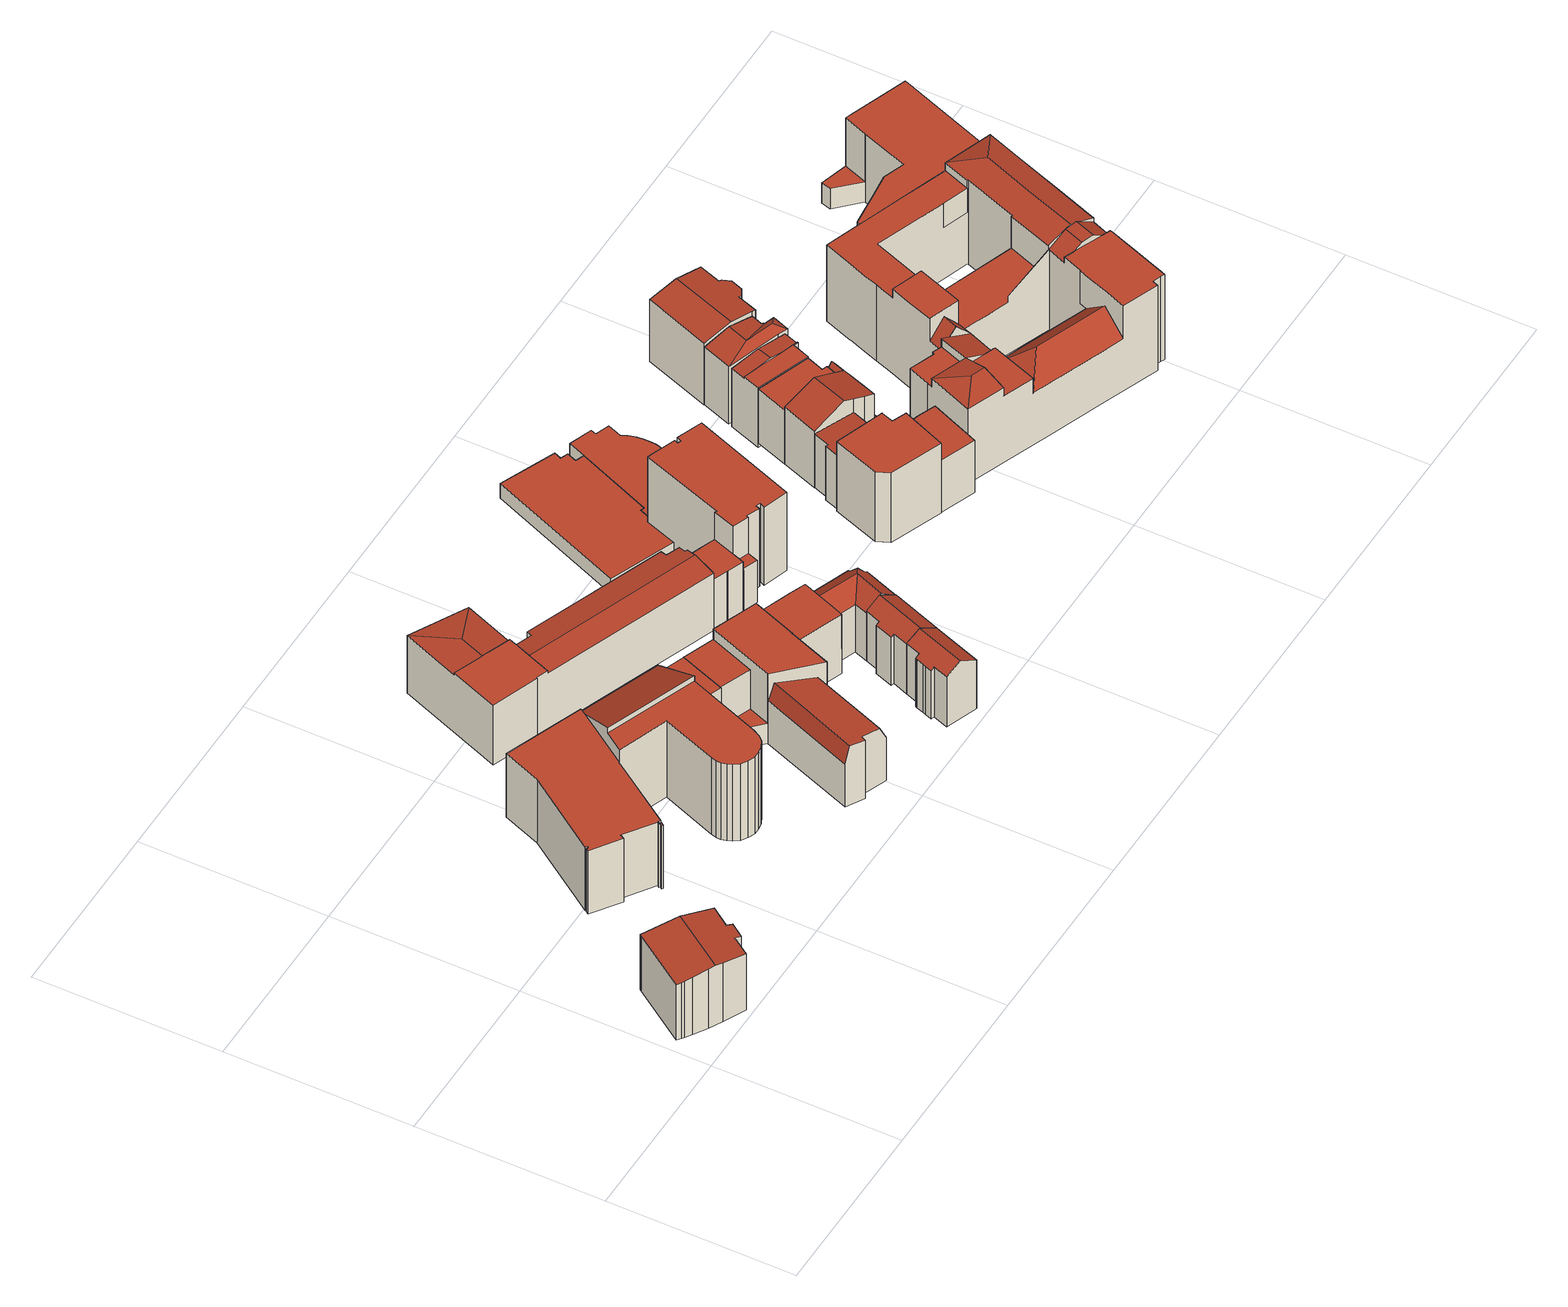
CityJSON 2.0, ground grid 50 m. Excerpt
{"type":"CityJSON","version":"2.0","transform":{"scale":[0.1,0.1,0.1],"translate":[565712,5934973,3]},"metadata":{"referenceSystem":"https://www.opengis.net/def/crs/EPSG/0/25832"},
"CityObjects":{
"building1":{"type":"Building","attributes":{"Gemeindeschluessel":"02000000","Geometrietyp2DReferenz":"3000","function":"31001_2010","roofType":"3100","measuredHeight":19.31,"storeysAboveGround":3},"geometry":[{"type":"MultiSurface","lod":"2","boundaries":[[[0,1,2,3]],[[4,5,6,7]],[[7,6,8,9]],[[9,8,10,11]],[[11,10,12,13]],[[13,12,14,15]],[[16,17,18,19]],[[19,18,20,21]],[[21,20,22,23]],[[23,22,24,25]],[[4,7,9,11,13,15,16,19,21,23,25,0,3,26]],[[1,0,25,24]],[[5,4,26,27]],[[28,17,16,15,14]],[[26,3,2,29,27]],[[28,14,12,10,8,6,5,27,29]],[[28,29,2,1,24,22,20,18,17]]],"semantics":{"surfaces":[{"type":"WallSurface"},{"type":"GroundSurface"},{"type":"RoofSurface"}],"values":[0,0,0,0,0,0,0,0,0,0,1,0,0,0,0,2,2]}}]},
"building2":{"type":"Building","attributes":{"Gemeindeschluessel":"02000000","Geometrietyp2DReferenz":"3000","function":"31001_2010","roofType":"1000","measuredHeight":26.19,"storeysAboveGround":7},"geometry":[{"type":"MultiSurface","lod":"2","boundaries":[[[30,31,32,33]],[[34,35,36,37]],[[37,36,38,39]],[[39,38,40,41]],[[41,40,42,43]],[[44,45,46,47]],[[47,46,48,49]],[[49,48,50,51]],[[52,53,54,55]],[[55,54,56,57]],[[57,56,58,59]],[[59,58,60,61]],[[62,63,64]],[[65,66,67,68]],[[68,67,69,70]],[[71,72,73,74]],[[74,73,75,76]],[[76,75,77,78]],[[78,77,79,80]],[[81,82,66,65]],[[32,83,84,33]],[[85,31,30,86]],[[87,88,89,90]],[[91,92,93,94]],[[94,93,95,96]],[[96,95,97,98]],[[99,69,67,66,82,97,95,93,92,79,77,75,73,72,100,101,102]],[[103,104,43,42]],[[63,62,83,32,31,85,105,106]],[[107,71,74,76,78,80,91,94,96,98,81,65,68,70,108,109,44,47,49,51,87,90,52,55,57,59,61,34,37,39,41,43,104,105,85,86]],[[60,58,56,54,53,89,88,50,48,46,45,110,111,64,63,106,103,42,40,38,36,35]],[[110,45,44,109]],[[109,108,99,102,111,110]],[[71,107,112,113,100,72]],[[107,86,30,33,84,112]],[[81,98,97,82]],[[91,80,79,92]],[[108,70,69,99]],[[114,101,100,113]],[[64,111,102,101,114]],[[103,106,105,104]],[[89,53,52,90]],[[50,88,87,51]],[[60,35,34,61]],[[114,113,112,84,83,62,64]]],"semantics":{"surfaces":[{"type":"RoofSurface"},{"type":"WallSurface"},{"type":"GroundSurface"}],"values":[0,1,1,1,1,1,1,1,1,1,1,1,1,1,1,1,1,1,1,1,1,1,1,1,1,1,0,1,1,2,0,1,1,1,1,1,1,1,1,1,1,1,1,1,0]}}]},
"building3":{"type":"Building","attributes":{"Gemeindeschluessel":"02000000","Geometrietyp2DReferenz":"3000","function":"31001_2010","roofType":"1000","measuredHeight":22.48,"storeysAboveGround":5},"geometry":[{"type":"MultiSurface","lod":"2","boundaries":[[[115,116,117,118]],[[119,120,121,122,116,115]],[[123,124,125,126,127,128]],[[129,130,31,131,132,133]],[[134,135,122,121]],[[136,137,138,139,140,141]],[[142,120,119,143]],[[144,127,126,145]],[[146,128,127,144]],[[147,31,130,148]],[[148,130,129,149]],[[124,132,131,125]],[[136,150,151,137]],[[152,141,140,153]],[[153,140,139,154]],[[154,139,138,155]],[[156,157,142,143,158,159,146,144,145,147,148,149,152,153,154,155]],[[152,149,129,133,160,150,136,141]],[[146,159,161,123,128]],[[162,135,134,157,156,163]],[[164,117,116,122,135,162]],[[156,155,138,137,151,163]],[[160,133,132,124,123,161]],[[147,145,126,125,131,31]],[[142,157,134,121,120]],[[158,143,119,115,118]],[[159,158,118,117,164,161]],[[160,161,164,162,163,151,150]]],"semantics":{"surfaces":[{"type":"RoofSurface"},{"type":"WallSurface"},{"type":"GroundSurface"}],"values":[0,0,0,0,0,0,1,1,1,1,1,1,1,1,1,1,2,1,1,1,1,1,1,1,1,1,1,0]}}]},
"building4":{"type":"Building","attributes":{"Gemeindeschluessel":"02000000","Geometrietyp2DReferenz":"3000","function":"31001_2010","roofType":"3100","measuredHeight":19.5,"storeysAboveGround":6},"geometry":[{"type":"MultiSurface","lod":"2","boundaries":[[[165,166,167,168,169,170,171,172,173,174,175,176]],[[170,177,178,179,180]],[[179,178,181]],[[169,182,181,178,177]],[[183,184,185,186,176,187]],[[185,188,189,190,191,192,193,194,195,165,186]],[[180,171,170]],[[169,168,182]],[[195,166,165]],[[176,175,187]],[[196,174,173,197]],[[197,173,172,198]],[[199,184,183,200]],[[201,194,193,202]],[[202,193,192,203]],[[203,192,191,204]],[[204,191,190,205]],[[205,190,189,206]],[[206,189,188,207]],[[199,200,196,197,198,208,209,210,201,202,203,204,205,206,207]],[[209,208,179,181]],[[199,207,188,185,184]],[[165,176,186]],[[170,169,177]],[[196,200,183,187,175,174]],[[201,210,167,166,195,194]],[[210,209,181,182,168,167]],[[208,198,172,171,180,179]]],"semantics":{"surfaces":[{"type":"RoofSurface"},{"type":"WallSurface"},{"type":"GroundSurface"}],"values":[0,0,0,0,0,0,1,1,1,1,1,1,1,1,1,1,1,1,1,2,1,1,1,1,1,1,1,1]}}]},
"building5":{"type":"Building","attributes":{"Gemeindeschluessel":"02000000","Geometrietyp2DReferenz":"3000","function":"31001_1120","roofType":"3100","measuredHeight":18.75,"storeysAboveGround":4},"geometry":[{"type":"MultiSurface","lod":"2","boundaries":[[[211,212,213,214,215,216,217,218,219,220,221]],[[222,212,211,223]],[[224,221,220,225]],[[225,220,219,226]],[[226,219,218,227]],[[227,218,217,228]],[[228,217,216,229]],[[229,216,215,230]],[[230,215,214,231]],[[231,214,213,232]],[[233,222,223,234]],[[234,223,211,221,224]],[[232,213,212,222,233]],[[232,233,234,224,225,226,227,228,229,230,231]]],"semantics":{"surfaces":[{"type":"RoofSurface"},{"type":"WallSurface"},{"type":"GroundSurface"}],"values":[0,0,1,1,1,1,1,1,1,1,1,1,1,2]}}]},
"building6":{"type":"Building","attributes":{"Gemeindeschluessel":"02000000","Geometrietyp2DReferenz":"3000","function":"31001_1100","roofType":"3100","measuredHeight":18.73,"storeysAboveGround":4},"geometry":[{"type":"MultiSurface","lod":"2","boundaries":[[[235,236,237,238,239,240,241,242]],[[222,243,236,235]],[[232,242,241,244]],[[244,241,240,245]],[[245,240,239,246]],[[246,239,238,247]],[[247,238,237,248]],[[249,243,222,233]],[[233,222,235,242,232]],[[248,237,236,243,249]],[[248,249,233,232,244,245,246,247]]],"semantics":{"surfaces":[{"type":"RoofSurface"},{"type":"WallSurface"},{"type":"GroundSurface"}],"values":[0,0,1,1,1,1,1,1,1,1,2]}}]},
"building7":{"type":"Building","attributes":{"Gemeindeschluessel":"02000000","Geometrietyp2DReferenz":"3000","function":"31001_1100","roofType":"3100","measuredHeight":18.78,"storeysAboveGround":4},"geometry":[{"type":"MultiSurface","lod":"2","boundaries":[[[250,251,252,253]],[[253,252,254,255]],[[256,257,258,259]],[[260,261,262,263,264]],[[249,248,260,264,265,250,253,255,256,259]],[[266,263,262,267]],[[263,266,268,265,264]],[[269,249,259,258]],[[256,255,254,270,257]],[[248,249,269,271,272]],[[261,260,248,272]],[[251,250,265,268]],[[271,269,258,257,270,267]],[[271,267,262,261,272]],[[251,268,266,267,270,254,252]]],"semantics":{"surfaces":[{"type":"WallSurface"},{"type":"GroundSurface"},{"type":"RoofSurface"}],"values":[0,0,0,0,1,2,0,0,0,0,0,0,2,2,2]}}]},
"building8":{"type":"Building","attributes":{"Gemeindeschluessel":"02000000","Geometrietyp2DReferenz":"3000","function":"31001_2010","roofType":"1000","measuredHeight":25.17,"storeysAboveGround":8},"geometry":[{"type":"MultiSurface","lod":"2","boundaries":[[[273,274,275,276,277,278]],[[277,279,280,278]],[[281,282,283,284]],[[284,283,285,286]],[[286,285,287,288]],[[289,290,291,292]],[[293,275,274,294]],[[294,274,273,295]],[[279,296,297,298]],[[299,297,300,301]],[[276,302,296,279,277]],[[303,304,305,306]],[[307,308,309,310]],[[310,309,311,312]],[[312,311,313,314]],[[314,313,315,316]],[[317,318,319,320]],[[320,319,321,322]],[[322,321,323,324]],[[325,326,327,328]],[[328,327,329,330]],[[330,329,290,289]],[[315,313,311,309,308,331,323,321,319,318,305,304,300,297,296,302,332]],[[287,285,283,282,280,279,298,291,290,329,327,326,333]],[[307,310,312,314,316,334,293,294,295,281,284,286,288,335,325,328,330,289,292,299,301,303,306,317,320,322,324,336]],[[303,301,300,304]],[[325,335,333,326]],[[336,324,323,331]],[[307,336,331,308]],[[317,306,305,318]],[[334,316,315,332]],[[293,334,332,302,276,275]],[[299,292,291,298,297]],[[335,288,287,333]],[[281,295,273,278,280,282]]],"semantics":{"surfaces":[{"type":"RoofSurface"},{"type":"WallSurface"},{"type":"GroundSurface"}],"values":[0,1,1,1,1,1,1,1,1,1,1,1,1,1,1,1,1,1,1,1,1,1,0,0,2,1,1,1,1,1,1,1,1,1,1]}}]},
"building9":{"type":"Building","attributes":{"Gemeindeschluessel":"02000000","Geometrietyp2DReferenz":"3000","function":"31001_2010","roofType":"1000","measuredHeight":4.64,"storeysAboveGround":2},"geometry":[{"type":"MultiSurface","lod":"2","boundaries":[[[337,338,339,340]],[[340,339,341,342]],[[342,341,343,344]],[[344,343,345,346]],[[346,345,347,348]],[[348,347,349,350]],[[350,349,351,352]],[[352,351,353,354]],[[354,353,355,356]],[[356,355,357,358]],[[338,337,359,360]],[[360,359,358,357]],[[358,359,337,340,342,344,346,348,350,352,354,356]],[[360,357,355,353,351,349,347,345,343,341,339,338]]],"semantics":{"surfaces":[{"type":"WallSurface"},{"type":"GroundSurface"},{"type":"RoofSurface"}],"values":[0,0,0,0,0,0,0,0,0,0,0,0,1,2]}}]},
"building10":{"type":"Building","attributes":{"Gemeindeschluessel":"02000000","Geometrietyp2DReferenz":"3000","function":"31001_2010","roofType":"1000","measuredHeight":5.03,"storeysAboveGround":2},"geometry":[{"type":"MultiSurface","lod":"2","boundaries":[[[361,351,349,362]],[[362,349,347,363]],[[363,347,345,364]],[[364,345,365,366]],[[367,368,369,370]],[[371,372,373,374]],[[374,373,375,376]],[[376,375,377,378]],[[378,377,379,380]],[[380,379,381,382]],[[382,381,383,384]],[[384,383,351,361]],[[385,386,387,388]],[[388,387,389,390]],[[390,389,391,392]],[[392,391,393,394]],[[394,393,395,396]],[[396,395,397,398]],[[398,397,399,400]],[[400,399,401,402]],[[402,401,403,404]],[[404,403,405,406]],[[406,405,407,408]],[[407,405,403,401,399,397,395,393,391,389,387,386,369,368,409,410,411,365,345,347,349,351,383,381,379,377,375,373,372]],[[371,374,376,378,380,382,384,361,362,363,364,366,412,413,414,367,370,385,388,390,392,394,396,398,400,402,404,406,408]],[[371,408,407,372]],[[385,370,369,386]],[[367,414,409,368]],[[414,413,410,409]],[[413,412,411,410]],[[412,366,365,411]]],"semantics":{"surfaces":[{"type":"WallSurface"},{"type":"RoofSurface"},{"type":"GroundSurface"}],"values":[0,0,0,0,0,0,0,0,0,0,0,0,0,0,0,0,0,0,0,0,0,0,0,1,2,0,0,0,0,0,0]}}]},
"building11":{"type":"Building","attributes":{"Gemeindeschluessel":"02000000","Geometrietyp2DReferenz":"3000","function":"31001_1010","roofType":"1000","measuredHeight":22.43,"storeysAboveGround":4},"geometry":[{"type":"MultiSurface","lod":"2","boundaries":[[[415,416,417,418,419,420,421,422]],[[423,424,425,426,427,428,429,430]],[[430,429,416,415]],[[429,428,417,416]],[[428,427,418,417]],[[427,426,419,418]],[[426,425,420,419]],[[425,424,421,420]],[[424,423,422,421]],[[423,430,415,422]]],"semantics":{"surfaces":[{"type":"GroundSurface"},{"type":"RoofSurface"},{"type":"WallSurface"}],"values":[0,1,2,2,2,2,2,2,2,2]}}]},
"building12":{"type":"Building","attributes":{"Gemeindeschluessel":"02000000","Geometrietyp2DReferenz":"3000","function":"31001_1010","roofType":"1000","measuredHeight":17.38,"storeysAboveGround":4},"geometry":[{"type":"MultiSurface","lod":"2","boundaries":[[[431,432,433,434,435,436,437,438,439,440,441,442]],[[443,444,445,446,447,448,449,450,451,452,453,454]],[[443,442,441,444]],[[444,441,440,445]],[[445,440,439,446]],[[446,439,438,447]],[[447,438,437,448]],[[448,437,436,449]],[[449,436,435,450]],[[450,435,434,451]],[[451,434,433,452]],[[452,433,432,453]],[[453,432,431,454]],[[454,431,442,443]]],"semantics":{"surfaces":[{"type":"RoofSurface"},{"type":"GroundSurface"},{"type":"WallSurface"}],"values":[0,1,2,2,2,2,2,2,2,2,2,2,2,2]}}]},
"building13":{"type":"Building","attributes":{"Gemeindeschluessel":"02000000","Geometrietyp2DReferenz":"3000","function":"31001_2010","roofType":"1000","measuredHeight":16.8,"storeysAboveGround":3},"geometry":[{"type":"MultiSurface","lod":"2","boundaries":[[[455,456,457,458,459,460,461,462]],[[461,463,464,462]],[[465,460,459,466]],[[466,459,458,467]],[[467,458,457,468]],[[468,457,456,469]],[[469,456,455,470]],[[470,455,462,464,471,472]],[[473,474,475,465,466,467,468,469,470,472]],[[465,475,476,463,461,460]],[[477,473,472,471]],[[476,475,474,478]],[[478,474,473,477]],[[478,477,471,464,463,476]]],"semantics":{"surfaces":[{"type":"RoofSurface"},{"type":"WallSurface"},{"type":"GroundSurface"}],"values":[0,1,1,1,1,1,1,1,2,1,1,1,1,0]}}]},
"building14":{"type":"Building","attributes":{"Gemeindeschluessel":"02000000","Geometrietyp2DReferenz":"3000","function":"31001_1010","roofType":"3100","measuredHeight":22.09,"storeysAboveGround":4},"geometry":[{"type":"MultiSurface","lod":"2","boundaries":[[[479,480,481,482]],[[483,484,485,486]],[[486,485,487,488]],[[488,487,489,490]],[[481,491,492,482]],[[493,494,495,496]],[[496,495,497,498]],[[499,480,479,500]],[[501,483,486,488,490,502,503,493,496,498,504,499,500]],[[505,506,507,508]],[[492,491,497,495,494,505,508,489,487,485,484]],[[507,506,503,502]],[[501,500,479,482,492]],[[499,504,491,481,480]],[[497,491,504,498]],[[492,484,483,501]],[[493,503,506,505,494]],[[502,490,489,508,507]]],"semantics":{"surfaces":[{"type":"RoofSurface"},{"type":"WallSurface"},{"type":"GroundSurface"}],"values":[0,1,1,1,1,1,1,1,2,0,0,1,1,1,1,1,1,1]}}]},
"building15":{"type":"Building","attributes":{"Gemeindeschluessel":"02000000","Geometrietyp2DReferenz":"3000","function":"31001_1010","roofType":"1000","measuredHeight":18.14,"storeysAboveGround":3},"geometry":[{"type":"MultiSurface","lod":"2","boundaries":[[[509,510,511,512]],[[513,514,515,510,509]],[[511,516,517,512]],[[496,517,518,493]],[[493,518,519,503]],[[520,521,522,523]],[[523,522,524,525]],[[525,524,526,527]],[[527,526,528,529]],[[530,515,514,531]],[[531,514,513,498]],[[496,493,503,520,523,525,527,529,532,530,531,498]],[[530,532,516,511,510,515]],[[496,498,513,509,512,517]],[[516,532,529,528]],[[521,520,503,519]],[[521,519,518,517,516,528,526,524,522]]],"semantics":{"surfaces":[{"type":"RoofSurface"},{"type":"WallSurface"},{"type":"GroundSurface"}],"values":[0,0,1,1,1,1,1,1,1,1,1,2,1,1,1,1,0]}}]},
"building16":{"type":"Building","attributes":{"Gemeindeschluessel":"02000000","Geometrietyp2DReferenz":"3000","function":"31001_1010","roofType":"1000","measuredHeight":19.62,"storeysAboveGround":3},"geometry":[{"type":"MultiSurface","lod":"2","boundaries":[[[533,534,535,536,537,538,539,540,541,542]],[[533,543,544,545,546]],[[542,547,548,549,544,543]],[[550,551,552,553]],[[554,555,550,553]],[[555,556,551,550]],[[557,554,553,558]],[[546,534,533]],[[542,541,547]],[[559,539,538,560]],[[560,538,537,561]],[[561,537,536,562]],[[562,536,535,563]],[[564,559,560,561,562,563,565,566,567]],[[567,566,549,548,552,551,556]],[[564,567,556,555,554,557]],[[533,542,543]],[[566,565,545,544,549]],[[559,564,557,558,540,539]],[[558,553,552,548,547,541,540]],[[565,563,535,534,546,545]]],"semantics":{"surfaces":[{"type":"RoofSurface"},{"type":"WallSurface"},{"type":"GroundSurface"}],"values":[0,0,0,0,0,0,0,1,1,1,1,1,1,2,1,1,1,1,1,1,1]}}]},
"building17":{"type":"Building","attributes":{"Gemeindeschluessel":"02000000","Geometrietyp2DReferenz":"3000","function":"31001_1010","roofType":"3100","measuredHeight":20.22,"storeysAboveGround":3},"geometry":[{"type":"MultiSurface","lod":"2","boundaries":[[[568,569,570]],[[571,572,573,574]],[[574,573,575,576]],[[577,568,578,579]],[[580,569,568,577]],[[581,582,571,574,576,583,580,577,579]],[[584,585,581,579,578]],[[586,583,576,575]],[[569,580,583,586]],[[571,582,587,588,572]],[[587,582,581,585]],[[570,569,586,589]],[[589,586,575,573,572,588]],[[570,589,584,578,568]],[[589,588,587,585,584]]],"semantics":{"surfaces":[{"type":"RoofSurface"},{"type":"WallSurface"},{"type":"GroundSurface"}],"values":[0,1,1,1,1,2,1,1,1,1,1,0,0,0,0]}}]},
"building18":{"type":"Building","attributes":{"Gemeindeschluessel":"02000000","Geometrietyp2DReferenz":"3000","function":"31001_1010","roofType":"3100","measuredHeight":21.32,"storeysAboveGround":3},"geometry":[{"type":"MultiSurface","lod":"2","boundaries":[[[590,591,592,593]],[[594,593,592,595]],[[596,597,598,599]],[[599,598,600,601]],[[602,603,604,605]],[[605,604,606,607]],[[607,606,608,609]],[[610,611,612,613]],[[610,613,602,605,607,609,594,595,596,599,601]],[[603,602,613,612]],[[611,610,601,600]],[[594,609,608,590,593]],[[596,595,592,591,597]],[[611,600,598,597,591,590,608,606,604,603,612]]],"semantics":{"surfaces":[{"type":"RoofSurface"},{"type":"WallSurface"},{"type":"GroundSurface"}],"values":[0,1,1,1,1,1,1,1,2,1,1,1,1,0]}}]},
"building19":{"type":"Building","attributes":{"Gemeindeschluessel":"02000000","Geometrietyp2DReferenz":"3000","function":"31001_2010","roofType":"3100","measuredHeight":29.48,"storeysAboveGround":8},"geometry":[{"type":"MultiSurface","lod":"2","boundaries":[[[614,615,616,617]],[[618,619,614,617]],[[614,619,620,621,615]],[[622,623,624,625,626,627,628]],[[629,630,631,632,633,634,635]],[[632,636,637,638,639,640,641,642,643]],[[639,644,645,646,647]],[[648,649,650,651]],[[652,653,654,655,649,648]],[[656,657,658,659,660,661,662]],[[637,663,664,645,644]],[[649,655,665,666,667,668,650]],[[669,670,671,672,673,674]],[[675,676,677,678,670,669]],[[679,680,681]],[[682,683,684,685,686,687,688,689,690,691]],[[628,621,620,643,633,622]],[[692,627,626,693]],[[693,626,625,694]],[[694,625,624,695]],[[632,631,636]],[[650,630,629,651]],[[622,633,643,642,623]],[[647,640,639]],[[632,643,633]],[[696,660,659,697]],[[690,697,659,658,691]],[[698,699,700,701]],[[702,703,704,705]],[[705,704,706,707]],[[707,706,708,709]],[[709,708,710,711]],[[712,713,714]],[[675,715,676]],[[716,717,718,719]],[[685,720,721,722,686]],[[677,723,678]],[[689,724,697,690]],[[684,725,720,685]],[[617,616,615,621,628,627,692,726,727,728,729]],[[664,663,637,636,631,730,731,732,733,658,657]],[[641,640,647,646,662,661,660,696,734,735,736,737,738,739,740,741,742]],[[735,743,744,745,746,747,748,749,750,736]],[[666,665,751,752,713,712,753,754,755,756,757,758]],[[716,759,760,761,762,763,764,765,766,767,768,723,677,676,715,717]],[[688,687,686,722,769,770,771,772,773,774,689]],[[775,776,777,778,754,753,779,725,684,683,682,691,658,733]],[[780,781,782,681,680,765,764,783,784,785,786,787,788]],[[630,650,668,667,666,758,789,790,791,730,631]],[[792,793,794,795,796,797,711,710,798,654,653,652,648,651,629,635,618,617,729]],[[697,724,799,800,700,699,781,780,788,801,802,746,745,744,743,735,734,696]],[[763,762,761,760,759,716,719,803,804,702,705,707,709,711,797,796,795,794,793,792,729,728,727,726,692,693,694,695,805,742,741,740,739,738,737,736,750,749,748,747,806,807,787,786,785,784,783,764],[808,809,810,811,774,773,772,771,770,812],[778,777,776,775,733,732,731,730,791,790,789,758,757,756,755,754]],[[673,813,814,815,679,681,782,816,817,769,722,721]],[[671,818,678,723,768,767,766,765,680,679,815,814,813]],[[802,801,788,787,807,806,747,746]],[[809,808,812,817,816,698,701,700,800,810]],[[689,774,811,810,800,799,724]],[[798,819,820,752,751,665,655,654]],[[702,804,803,719,718,821,822,703]],[[823,824,675,669,674,714]],[[673,672,671,813,673,721,720]],[[816,782,781,699,698]],[[670,678,818,671]],[[769,817,812,770]],[[645,664,657,656,662,646]],[[638,637,644,639]],[[623,642,641,742,805,695,624]],[[635,634,633,643,620,619,618]],[[779,753,712,714,674,673,720,725]],[[710,708,706,704,703,822,821,718,717,715,675,824,823,714,713,752,820,819,798]]],"semantics":{"surfaces":[{"type":"RoofSurface"},{"type":"WallSurface"},{"type":"GroundSurface"}],"values":[0,0,0,0,0,0,0,0,0,0,0,0,0,0,0,0,1,1,1,1,1,1,1,1,1,1,1,1,1,1,1,1,1,1,1,1,1,1,1,1,1,1,1,1,1,1,1,1,1,1,0,2,0,0,1,1,1,1,1,1,1,1,1,1,1,1,1,1,0,0]}}]},
"building20":{"type":"Building","attributes":{"Gemeindeschluessel":"02000000","Geometrietyp2DReferenz":"3000","function":"31001_1010","roofType":"1000","measuredHeight":22.1,"storeysAboveGround":7},"geometry":[{"type":"MultiSurface","lod":"2","boundaries":[[[825,826,827,828]],[[829,830,831,832]],[[832,831,833,834]],[[834,833,835,836]],[[836,835,837,838]],[[839,840,830,829]],[[841,842,843,844]],[[844,843,845,846]],[[847,828,827,848]],[[825,849,850,826]],[[851,852,853,854]],[[845,843,842,855,853,852,850,849,856,837,835,833,831,830,840]],[[857,856,849,858]],[[859,841,844,846,839,829,832,834,836,838,857,858,847,848,851,854]],[[859,854,853,855]],[[847,858,849,825,828]],[[851,848,827,826,850,852]],[[841,859,855,842]],[[839,846,845,840]],[[857,838,837,856]]],"semantics":{"surfaces":[{"type":"RoofSurface"},{"type":"WallSurface"},{"type":"GroundSurface"}],"values":[0,1,1,1,1,1,1,1,1,1,1,0,1,2,1,1,1,1,1,1]}}]}
},
"vertices":[
[104,239,44],[104,239,222],[107,244,222],[107,244,44],[226,85,44],[226,85,225],[239,75,222],[239,75,44],[213,38,222],[213,38,44],[199,47,225],[199,47,44],[167,0,225],[167,0,44],[108,27,234],[108,27,44],[72,47,44],[72,47,234],[38,68,228],[38,68,44],[21,80,225],[21,80,44],[14,84,224],[14,84,44],[4,93,222],[4,93,44],[262,136,44],[262,136,224],[89,37,237],[191,186,237],
[902,472,214],[947,595,214],[875,622,214],[828,500,214],[264,466,43],[264,466,247],[269,474,247],[269,474,43],[273,471,247],[273,471,43],[276,475,247],[276,475,43],[271,478,247],[271,478,43],[430,369,43],[430,369,247],[425,373,247],[425,373,43],[421,367,247],[421,367,43],[425,365,247],[425,365,43],[421,365,43],[421,365,247],[418,367,247],[418,367,43],[422,372,247],[422,372,43],[345,426,247],[345,426,43],[338,415,247],[338,415,43],[659,704,239],[659,704,247],[650,690,247],[623,318,43],[623,318,290],[623,331,290],[623,331,43],[626,344,290],[626,344,43],[751,302,43],[751,302,290],[743,285,290],[743,285,43],[730,271,290],[730,271,43],[713,262,290],[713,262,43],[694,258,290],[694,258,43],[626,305,43],[626,305,290],[875,622,239],[828,500,304],[947,595,43],[902,472,43],[420,357,43],[420,357,247],[417,359,247],[417,359,43],[675,259,43],[675,259,290],[658,266,290],[658,266,43],[642,277,290],[642,277,43],[631,292,290],[631,292,43],[682,493,290],[826,500,290],[583,592,290],[548,541,290],[410,680,247],[410,680,43],[449,783,43],[449,783,247],[826,501,43],[682,493,43],[548,542,43],[548,542,247],[548,541,247],[826,501,304],[826,500,305],[583,592,305],
[880,123,215],[974,373,215],[964,383,163],[869,129,161],[916,103,210],[922,115,210],[971,96,205],[1047,300,205],[964,384,87],[986,442,87],[902,474,87],[902,472,87],[895,454,87],[899,449,87],[953,593,214],[948,595,214],[902,474,214],[986,442,214],[1031,564,214],[990,89,162],[1063,284,162],[1151,518,214],[1106,398,214],[1244,346,214],[1256,377,214],[1289,466,214],[1248,482,214],[922,115,23],[916,103,23],[895,454,23],[902,472,23],[899,449,23],[947,595,23],[948,595,23],[953,593,23],[1151,518,248],[1106,398,248],[1248,482,23],[1289,466,23],[1256,377,23],[1244,346,23],[1105,398,23],[990,89,23],[869,129,23],[964,384,23],[1031,564,248],[964,384,248],[1063,284,248],[1105,398,248],[964,383,248],
[769,908,232],[784,946,232],[783,946,232],[789,962,232],[724,987,232],[699,996,232],[634,1021,232],[585,892,232],[709,846,232],[710,849,232],[742,837,232],[761,887,232],[711,991,233],[737,1059,233],[693,1177,225],[634,1021,225],[841,1098,225],[789,962,225],[1210,661,224],[1212,667,225],[1232,722,234],[765,897,234],[742,837,224],[1242,748,229],[1236,751,229],[1243,770,226],[1207,784,226],[1213,801,224],[838,944,223],[831,928,226],[784,946,226],[710,849,39],[709,846,39],[585,892,39],[1212,667,39],[1210,661,39],[831,928,39],[838,944,39],[1213,801,39],[1207,784,39],[1243,770,39],[1236,751,39],[1242,748,39],[693,1177,39],[841,1098,39],[783,946,39],
[1249,39,208],[1296,171,208],[1260,184,184],[1245,143,184],[1234,147,177],[1232,142,177],[1225,122,177],[1222,114,177],[1216,96,177],[1225,93,182],[1210,53,183],[1344,153,176],[1296,22,177],[1210,53,21],[1225,93,21],[1216,96,21],[1222,114,21],[1225,122,21],[1232,142,21],[1234,147,21],[1245,143,21],[1260,184,21],[1344,153,21],[1296,22,21],
[1298,170,208],[1346,303,208],[1309,316,182],[1294,275,182],[1284,278,176],[1266,229,176],[1275,226,182],[1260,184,182],[1393,286,176],[1275,226,21],[1266,229,21],[1284,278,21],[1294,275,21],[1309,316,21],[1393,286,21],
[1410,421,21],[1410,421,174],[1407,413,180],[1407,413,21],[1417,400,186],[1417,400,21],[1419,385,21],[1419,385,181],[1428,381,174],[1428,381,21],[1322,353,21],[1322,353,174],[1322,353,173],[1256,377,173],[1256,377,21],[1289,466,21],[1273,422,209],[1381,381,209],[1289,466,174],[1393,286,174],[1417,399,187],[1351,301,209],[1309,316,174],
[1301,634,167],[1302,638,167],[1344,622,167],[1355,651,167],[1312,667,167],[1300,634,167],[1312,667,195],[1300,634,195],[1298,635,31],[1298,635,195],[1258,650,195],[1258,650,31],[1255,651,195],[1255,651,31],[1217,666,195],[1217,666,31],[1289,743,31],[1289,743,195],[1292,742,195],[1292,742,31],[1344,622,31],[1302,638,31],[1301,634,31],[1312,667,283],[1332,727,283],[1332,727,195],[1332,727,31],[1338,724,283],[1338,724,31],[1355,651,283],[1415,948,31],[1415,948,283],[1426,944,283],[1426,944,31],[1468,613,31],[1468,613,283],[1401,635,283],[1401,635,31],[1407,649,283],[1407,649,31],[1396,653,283],[1396,653,31],[1393,643,283],[1393,643,31],[1492,919,31],[1492,919,283],[1488,909,283],[1488,909,31],[1497,906,283],[1497,906,31],[1502,919,283],[1502,919,31],[1242,748,31],[1242,748,195],[1247,759,195],[1247,759,31],[1251,757,195],[1251,757,31],[1571,893,283],[1357,656,283],[1212,667,195],[1357,656,31],[1212,667,31],[1571,893,31],
[1507,1241,26],[1507,1241,73],[1499,1222,73],[1499,1222,26],[1519,1214,73],[1519,1214,26],[1509,1188,73],[1509,1188,26],[1532,1179,73],[1532,1179,26],[1450,976,73],[1450,976,26],[1440,980,73],[1440,980,26],[1426,944,73],[1426,944,26],[1415,948,73],[1415,948,26],[1386,863,73],[1386,863,26],[1212,932,73],[1212,932,26],[1361,1303,26],[1361,1303,73],
[1426,944,23],[1440,980,23],[1450,976,23],[1532,1179,23],[1550,1226,73],[1550,1226,23],[1630,1138,23],[1630,1138,73],[1637,1123,73],[1637,1123,23],[1571,934,23],[1571,934,73],[1554,924,73],[1554,924,23],[1545,903,73],[1545,903,23],[1502,919,73],[1502,919,23],[1497,906,73],[1497,906,23],[1488,909,73],[1488,909,23],[1492,919,73],[1492,919,23],[1643,1102,23],[1643,1102,73],[1645,1086,73],[1645,1086,23],[1645,1065,73],[1645,1065,23],[1644,1051,73],[1644,1051,23],[1639,1033,73],[1639,1033,23],[1636,1016,73],[1636,1016,23],[1630,1003,73],[1630,1003,23],[1622,990,73],[1622,990,23],[1616,977,73],[1616,977,23],[1607,967,73],[1607,967,23],[1596,955,73],[1596,955,23],[1584,944,73],[1584,944,23],[1644,1176,73],[1607,1189,73],[1612,1204,73],[1612,1204,23],[1607,1189,23],[1644,1176,23],
[1860,518,19],[1813,400,19],[1674,454,19],[1659,488,19],[1703,612,19],[1834,566,19],[1833,565,19],[1822,533,19],[1822,533,243],[1833,565,243],[1834,566,243],[1703,612,243],[1659,488,243],[1674,454,243],[1813,400,243],[1860,518,243],
[1834,566,187],[1833,565,187],[1839,563,187],[1840,564,187],[1852,600,187],[1836,605,188],[1852,650,188],[1852,651,188],[1739,690,199],[1723,645,199],[1716,648,200],[1703,612,200],[1703,612,26],[1716,648,26],[1723,645,26],[1739,690,26],[1852,651,26],[1852,650,26],[1836,605,26],[1852,600,26],[1840,564,26],[1839,563,26],[1833,565,26],[1834,566,26],
[1995,582,73],[1999,593,73],[2000,594,73],[1951,614,73],[1913,519,73],[1912,520,73],[1911,518,73],[1961,498,73],[1911,518,188],[1961,498,188],[1912,520,20],[1913,519,20],[1951,614,20],[2000,594,20],[1999,593,20],[1995,582,20],[1907,364,188],[1907,364,20],[1813,400,20],[1867,534,20],[1911,517,20],[1911,517,188],[1813,400,188],[1867,534,188],
[1960,640,76],[1977,688,76],[1936,703,86],[1919,653,86],[1910,629,23],[1910,629,207],[1884,639,218],[1884,639,23],[1852,650,232],[1852,650,23],[1852,651,232],[1852,651,23],[1936,703,207],[1919,653,207],[1918,737,23],[1918,737,218],[1931,732,213],[1931,732,23],[1944,727,207],[1944,727,23],[1977,688,23],[1960,640,23],[1919,653,23],[1739,690,23],[1774,788,23],[1936,703,23],[1859,758,244],[1774,788,207],[1739,690,207],[1825,660,244],
[1944,728,204],[1958,767,204],[1945,771,187],[1931,732,187],[1944,727,204],[1956,723,187],[1970,763,187],[1945,771,197],[1931,732,197],[1918,737,197],[1774,788,197],[1805,874,23],[1805,874,197],[1949,823,197],[1949,823,23],[1948,822,197],[1948,822,23],[1932,777,197],[1932,777,23],[1945,773,197],[1945,773,23],[1970,763,23],[1956,723,23],[1945,771,23],
[1865,906,200],[1821,920,200],[1805,874,200],[1949,823,200],[1965,869,200],[1977,865,200],[1978,866,200],[1979,866,200],[1979,868,200],[1935,882,200],[1900,894,204],[1913,934,204],[1835,960,195],[1821,920,195],[1979,868,195],[1993,908,195],[1992,908,195],[1996,876,84],[2006,903,84],[1993,908,81],[1979,868,81],[2004,859,81],[2004,860,81],[2018,899,81],[2003,857,81],[1979,866,81],[1978,866,8],[1977,865,8],[1965,869,8],[1949,823,8],[1805,874,8],[2003,857,8],[1835,960,8],[1992,908,8],[2018,899,8],
[2010,910,195],[2026,956,195],[1995,941,211],[2006,1001,9],[2006,1001,196],[1995,971,196],[1995,971,9],[1999,969,195],[1999,969,9],[2010,910,9],[1983,920,195],[1983,920,9],[2026,956,9],[1838,969,9],[1866,1049,9],[1998,966,9],[1839,968,195],[1838,969,195],[1998,966,195],[1866,1049,195],[1938,1024,211],[1918,967,211],
[1945,1022,220],[2007,1200,220],[1929,1227,207],[1866,1049,207],[1866,1049,7],[1929,1227,7],[2078,1175,7],[2078,1175,208],[2058,1117,208],[2058,1117,7],[2065,1114,207],[2065,1114,7],[2042,1049,7],[2042,1049,207],[2035,1052,208],[2035,1052,7],[2016,998,208],[2016,998,7],[2006,1001,210],[2006,1001,7],[2076,1093,7],[2076,1093,204],[2064,1061,204],[2064,1061,7],
[2002,426,284],[1965,510,267],[1962,500,267],[1917,389,267],[2018,350,267],[2040,412,284],[2062,474,267],[1966,510,267],[2062,474,239],[2090,552,239],[2066,563,239],[2062,556,239],[1995,582,239],[1972,525,239],[1966,510,239],[2100,319,242],[2144,442,242],[2141,444,242],[2113,454,242],[2062,474,242],[2040,412,242],[2018,350,242],[2141,444,228],[2171,521,228],[2131,537,247],[2114,545,255],[2091,554,266],[2091,552,266],[2090,552,266],[2062,474,266],[2131,537,278],[2146,577,278],[2105,592,226],[2091,554,226],[2101,319,194],[2184,357,251],[2144,442,193],[2100,319,193],[2146,302,194],[2301,243,194],[2354,223,194],[2377,284,251],[2146,577,300],[2186,562,300],[2188,565,300],[2230,683,300],[2147,712,300],[2129,662,300],[2105,592,300],[2171,521,227],[2186,562,226],[2399,346,193],[2399,345,194],[2226,411,194],[2192,424,193],[2505,386,319],[2525,441,319],[2516,444,318],[2509,447,317],[2495,452,315],[2476,398,315],[2529,377,301],[2553,367,283],[2574,423,283],[2537,437,310],[2608,718,320],[2695,760,297],[2567,806,296],[2237,546,193],[2271,533,193],[2331,511,193],[2444,470,193],[2488,590,193],[2317,651,193],[2282,663,193],[2231,682,193],[2230,683,193],[2188,565,193],[1972,525,26],[1995,582,26],[2062,556,26],[2066,563,26],[2147,712,271],[2230,683,271],[2540,734,193],[2540,734,271],[2472,758,271],[2472,758,193],[2493,201,26],[2493,201,301],[2489,190,301],[2489,190,26],[2479,194,301],[2479,194,26],[2456,202,301],[2456,202,26],[2450,186,301],[2450,186,26],[2426,418,283],[2426,418,301],[2455,406,301],[2553,367,301],[2544,341,26],[2544,341,301],[2543,338,301],[2543,338,26],[2444,470,283],[2444,470,296],[2488,590,296],[2574,423,296],[2231,682,271],[2331,511,212],[1966,510,26],[1965,510,26],[1962,500,26],[1917,389,26],[2141,444,26],[2171,521,26],[2186,562,26],[2188,565,26],[2160,749,271],[2166,764,271],[2166,764,26],[2160,749,26],[2147,712,26],[2129,662,26],[2105,592,26],[2091,554,26],[2091,552,26],[2179,802,271],[2193,841,271],[2198,856,271],[2224,927,271],[2224,927,26],[2198,856,26],[2193,841,26],[2179,802,26],[2407,366,193],[2407,366,301],[2445,467,284],[2445,467,26],[2426,418,26],[2407,366,26],[2399,346,26],[2399,345,26],[2553,367,26],[2574,423,26],[2618,543,26],[2629,574,26],[2670,688,26],[2696,759,26],[2696,759,296],[2670,688,296],[2629,574,296],[2618,543,296],[2490,589,297],[2490,589,26],[2488,590,26],[2317,651,26],[2282,663,26],[2231,682,26],[2237,546,26],[2271,533,26],[2331,511,26],[2443,468,26],[2443,468,283],[2543,814,271],[2566,806,271],[2566,806,296],[2695,760,26],[2567,806,26],[2566,806,26],[2543,814,26],[2466,842,26],[2466,842,271],[2226,411,26],[2192,424,26],[2144,442,26],[2018,350,26],[2100,319,26],[2101,319,26],[2146,302,26],[2301,243,26],[2354,223,26],[2354,223,301],[2282,826,271],[2283,826,271],[2335,888,271],[2306,898,271],[2528,297,26],[2508,243,26],[2090,552,26],[2306,898,26],[2335,888,26],[2540,734,26],[2472,758,26],[2283,826,26],[2282,826,26],[2542,733,26],[2509,447,320],[2553,567,320],[2605,711,320],[2540,734,296],[2542,733,297],[2525,441,315],[2377,284,301],[2399,346,301],[2528,297,301],[2508,243,301],[2476,398,301],[2505,386,301],
[2604,1036,90],[2627,1100,90],[2553,1122,90],[2546,1096,90],[2335,888,25],[2335,888,246],[2344,913,246],[2344,913,25],[2348,914,246],[2348,914,25],[2441,924,246],[2441,924,25],[2502,931,246],[2502,931,25],[2466,842,25],[2466,842,246],[2696,759,25],[2696,759,246],[2543,814,246],[2543,814,25],[2543,815,246],[2543,815,25],[2546,1096,25],[2553,1122,25],[2604,1036,246],[2627,1100,246],[2641,1096,25],[2641,1096,246],[2798,1039,246],[2798,1039,25],[2731,856,246],[2559,911,246],[2559,911,25],[2604,1036,25],[2731,856,25]
]}
